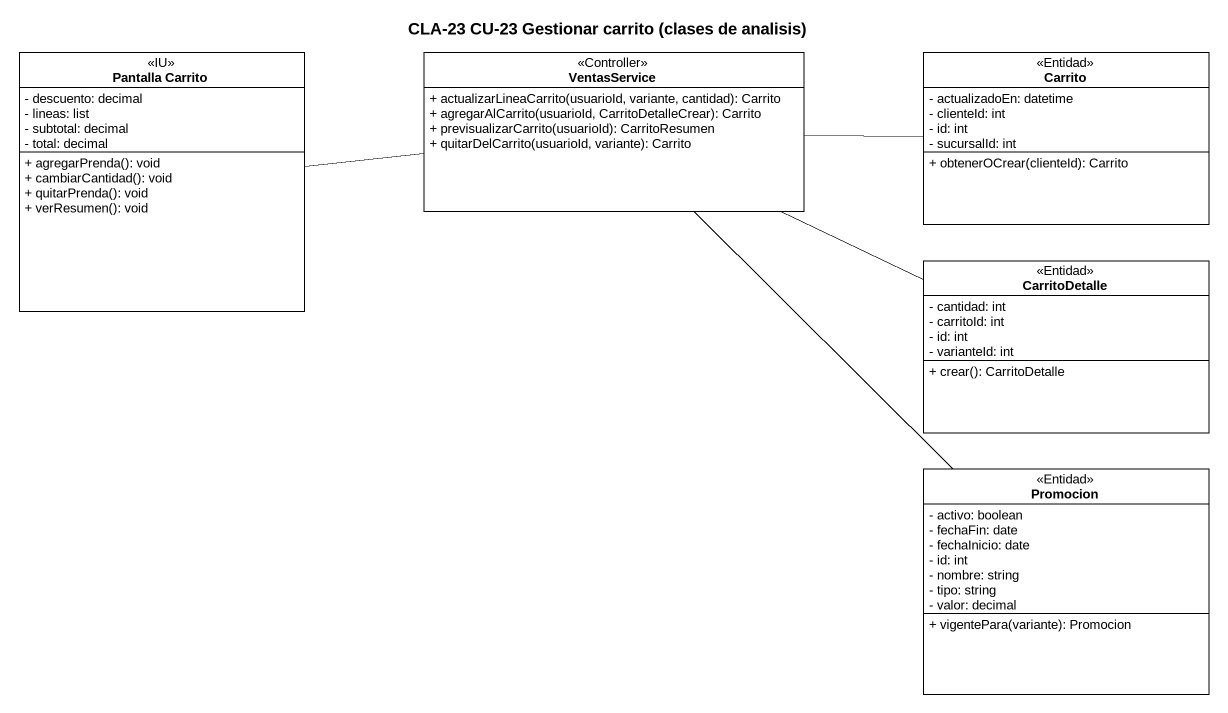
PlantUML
@startuml
title CLA-23 CU-23 Gestionar carrito (clases de analisis)
hide circle
hide empty members
skinparam classAttributeIconSize 0
class "Pantalla Carrito" as Pantalla_Carrito <<IU>> {
  - descuento: decimal
  - lineas: list
  - subtotal: decimal
  - total: decimal
  + agregarPrenda(): void
  + cambiarCantidad(): void
  + quitarPrenda(): void
  + verResumen(): void
}
class VentasService <<Controller>> {
  + actualizarLineaCarrito(usuarioId, variante, cantidad): Carrito
  + agregarAlCarrito(usuarioId, CarritoDetalleCrear): Carrito
  + previsualizarCarrito(usuarioId): CarritoResumen
  + quitarDelCarrito(usuarioId, variante): Carrito
}
class Carrito <<Entidad>> {
  - actualizadoEn: datetime
  - clienteId: int
  - id: int
  - sucursalId: int
  + obtenerOCrear(clienteId): Carrito
}
class CarritoDetalle <<Entidad>> {
  - cantidad: int
  - carritoId: int
  - id: int
  - varianteId: int
  + crear(): CarritoDetalle
}
class Promocion <<Entidad>> {
  - activo: boolean
  - fechaFin: date
  - fechaInicio: date
  - id: int
  - nombre: string
  - tipo: string
  - valor: decimal
  + vigentePara(variante): Promocion
}
Pantalla_Carrito -right- VentasService
VentasService -right- Carrito
VentasService -right- CarritoDetalle
VentasService -- Promocion
@enduml
